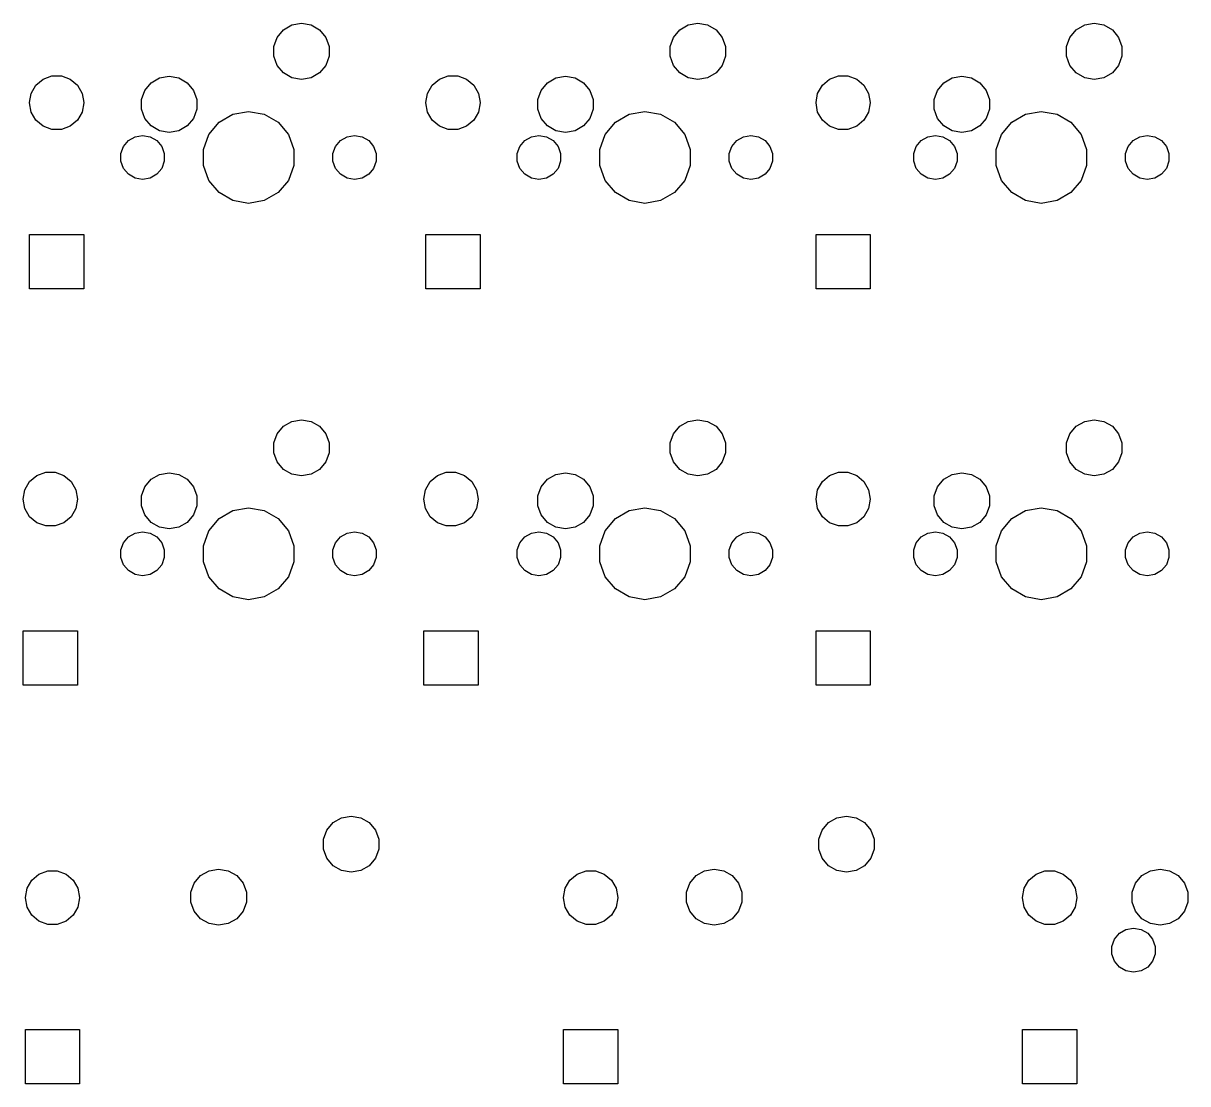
# Model space of a CAD drawing. Extents: x 39 to 151, y -132 to -22.
# Drawn here: x 39.2 to 95, y -132.4 to -81.6 of the extents above; entities that cross this region are included whole.
import ezdxf

# ---------------------------------------------------------------- set-up
doc = ezdxf.new("R2010")
doc.units = 0
doc.header["$MEASUREMENT"] = 0
doc.layers.add('BLACK', color=7, linetype='CONTINUOUS')

msp = doc.modelspace()

# ---------------------------------------------------------------- linework, layer by layer
at = {"layer": 'Black'}
for p, q in [((51.3725, -82.2459), (51.6734, -81.8873)), ((51.6734, -81.8873), (52.0789, -81.6532)), ((52.0789, -81.6532), (52.54, -81.5719)), ((52.54, -81.5719), (53.0011, -81.6532)), ((53.0011, -81.6532), (53.4066, -81.8873)), ((53.4066, -81.8873), (53.7075, -82.2459)), ((70.3725, -82.2459), (70.6734, -81.8873)), ((70.6734, -81.8873), (71.0789, -81.6532)), ((71.0789, -81.6532), (71.54, -81.5719)), ((71.54, -81.5719), (72.0011, -81.6532)), ((72.0011, -81.6532), (72.4066, -81.8873)), ((72.4066, -81.8873), (72.7075, -82.2459)), ((89.3725, -82.2459), (89.6734, -81.8873)), ((89.6734, -81.8873), (90.0789, -81.6532)), ((90.0789, -81.6532), (90.54, -81.5719)), ((90.54, -81.5719), (91.0011, -81.6532)), ((91.0011, -81.6532), (91.4066, -81.8873)), ((91.4066, -81.8873), (91.7075, -82.2459)), ((51.2124, -82.6859), (51.3725, -82.2459)), ((53.7075, -82.2459), (53.8676, -82.6859)), ((70.2124, -82.6859), (70.3725, -82.2459)), ((72.7075, -82.2459), (72.8676, -82.6859)), ((89.2124, -82.6859), (89.3725, -82.2459)), ((91.7075, -82.2459), (91.8676, -82.6859)), ((51.2124, -83.1541), (51.2124, -82.6859)), ((51.3725, -83.5941), (51.2124, -83.1541)), ((53.8676, -83.1541), (53.7075, -83.5941)), ((53.8676, -82.6859), (53.8676, -83.1541)), ((70.2124, -83.1541), (70.2124, -82.6859)), ((70.3725, -83.5941), (70.2124, -83.1541)), ((72.8676, -83.1541), (72.7075, -83.5941)), ((72.8676, -82.6859), (72.8676, -83.1541)), ((89.2124, -83.1541), (89.2124, -82.6859)), ((89.3725, -83.5941), (89.2124, -83.1541)), ((91.8676, -83.1541), (91.7075, -83.5941)), ((91.8676, -82.6859), (91.8676, -83.1541)), ((51.6734, -83.9527), (51.3725, -83.5941)), ((53.7075, -83.5941), (53.4066, -83.9527)), ((70.6734, -83.9527), (70.3725, -83.5941)), ((72.7075, -83.5941), (72.4066, -83.9527)), ((89.6734, -83.9527), (89.3725, -83.5941)), ((91.7075, -83.5941), (91.4066, -83.9527)), ((39.8041, -84.5394), (40.15, -84.2492)), ((40.15, -84.2492), (40.5743, -84.0948)), ((40.5743, -84.0948), (41.0257, -84.0948)), ((41.0257, -84.0948), (41.45, -84.2492)), ((41.45, -84.2492), (41.7959, -84.5394)), ((45.3234, -84.4273), (45.7289, -84.1932)), ((45.7289, -84.1932), (46.19, -84.1119)), ((46.19, -84.1119), (46.6511, -84.1932)), ((46.6511, -84.1932), (47.0566, -84.4273)), ((52.0789, -84.1868), (51.6734, -83.9527)), ((52.54, -84.2681), (52.0789, -84.1868)), ((53.0011, -84.1868), (52.54, -84.2681)), ((53.4066, -83.9527), (53.0011, -84.1868)), ((58.8041, -84.5394), (59.15, -84.2492)), ((59.15, -84.2492), (59.5743, -84.0948)), ((59.5743, -84.0948), (60.0257, -84.0948)), ((60.0257, -84.0948), (60.45, -84.2492)), ((60.45, -84.2492), (60.7959, -84.5394)), ((64.3234, -84.4273), (64.7289, -84.1932)), ((64.7289, -84.1932), (65.19, -84.1119)), ((65.19, -84.1119), (65.6511, -84.1932)), ((65.6511, -84.1932), (66.0566, -84.4273)), ((71.0789, -84.1868), (70.6734, -83.9527)), ((71.54, -84.2681), (71.0789, -84.1868)), ((72.0011, -84.1868), (71.54, -84.2681)), ((72.4066, -83.9527), (72.0011, -84.1868)), ((77.5041, -84.5394), (77.85, -84.2492)), ((77.85, -84.2492), (78.2743, -84.0948)), ((78.2743, -84.0948), (78.7257, -84.0948)), ((78.7257, -84.0948), (79.15, -84.2492)), ((79.15, -84.2492), (79.4959, -84.5394)), ((83.3234, -84.4273), (83.7289, -84.1932)), ((83.7289, -84.1932), (84.19, -84.1119)), ((84.19, -84.1119), (84.6511, -84.1932)), ((84.6511, -84.1932), (85.0566, -84.4273)), ((90.0789, -84.1868), (89.6734, -83.9527)), ((90.54, -84.2681), (90.0789, -84.1868)), ((91.0011, -84.1868), (90.54, -84.2681)), ((91.4066, -83.9527), (91.0011, -84.1868)), ((39.5784, -84.9304), (39.8041, -84.5394)), ((41.7959, -84.5394), (42.0216, -84.9304)), ((44.8624, -85.2259), (45.0225, -84.7859)), ((45.0225, -84.7859), (45.3234, -84.4273)), ((47.0566, -84.4273), (47.3575, -84.7859)), ((47.3575, -84.7859), (47.5176, -85.2259)), ((58.5784, -84.9304), (58.8041, -84.5394)), ((60.7959, -84.5394), (61.0216, -84.9304)), ((63.8624, -85.2259), (64.0225, -84.7859)), ((64.0225, -84.7859), (64.3234, -84.4273)), ((66.0566, -84.4273), (66.3575, -84.7859)), ((66.3575, -84.7859), (66.5176, -85.2259)), ((77.2784, -84.9304), (77.5041, -84.5394)), ((79.4959, -84.5394), (79.7216, -84.9304)), ((82.8624, -85.2259), (83.0225, -84.7859)), ((83.0225, -84.7859), (83.3234, -84.4273)), ((85.0566, -84.4273), (85.3575, -84.7859)), ((85.3575, -84.7859), (85.5176, -85.2259)), ((39.5, -85.375), (39.5784, -84.9304)), ((39.5, -85.385), (39.5, -85.375)), ((39.5784, -85.8296), (39.5, -85.385)), ((42.0216, -84.9304), (42.1, -85.375)), ((42.1, -85.385), (42.0216, -85.8296)), ((42.1, -85.375), (42.1, -85.385)), ((44.8624, -85.6941), (44.8624, -85.2259)), ((47.5176, -85.2259), (47.5176, -85.6941)), ((58.5, -85.375), (58.5784, -84.9304)), ((58.5, -85.385), (58.5, -85.375)), ((58.5784, -85.8296), (58.5, -85.385)), ((61.0216, -84.9304), (61.1, -85.375)), ((61.1, -85.385), (61.0216, -85.8296)), ((61.1, -85.375), (61.1, -85.385)), ((63.8624, -85.6941), (63.8624, -85.2259)), ((66.5176, -85.2259), (66.5176, -85.6941)), ((77.2, -85.375), (77.2784, -84.9304)), ((77.2, -85.385), (77.2, -85.375)), ((77.2784, -85.8296), (77.2, -85.385)), ((79.7216, -84.9304), (79.8, -85.375)), ((79.8, -85.385), (79.7216, -85.8296)), ((79.8, -85.375), (79.8, -85.385)), ((82.8624, -85.6941), (82.8624, -85.2259)), ((85.5176, -85.2259), (85.5176, -85.6941)), ((39.8041, -86.2206), (39.5784, -85.8296)), ((42.0216, -85.8296), (41.7959, -86.2206)), ((45.0225, -86.1341), (44.8624, -85.6941)), ((47.5176, -85.6941), (47.3575, -86.1341)), ((48.5844, -86.313), (49.2468, -85.9305)), ((49.2468, -85.9305), (50, -85.7977)), ((50, -85.7977), (50.7532, -85.9305)), ((50.7532, -85.9305), (51.4156, -86.313)), ((58.8041, -86.2206), (58.5784, -85.8296)), ((61.0216, -85.8296), (60.7959, -86.2206)), ((64.0225, -86.1341), (63.8624, -85.6941)), ((66.5176, -85.6941), (66.3575, -86.1341)), ((67.5844, -86.313), (68.2468, -85.9305)), ((68.2468, -85.9305), (69, -85.7977)), ((69, -85.7977), (69.7532, -85.9305)), ((69.7532, -85.9305), (70.4156, -86.313)), ((77.5041, -86.2206), (77.2784, -85.8296)), ((79.7216, -85.8296), (79.4959, -86.2206)), ((83.0225, -86.1341), (82.8624, -85.6941)), ((85.5176, -85.6941), (85.3575, -86.1341)), ((86.5844, -86.313), (87.2468, -85.9305)), ((87.2468, -85.9305), (88, -85.7977)), ((88, -85.7977), (88.7532, -85.9305)), ((88.7532, -85.9305), (89.4156, -86.313)), ((40.15, -86.5108), (39.8041, -86.2206)), ((40.5743, -86.6652), (40.15, -86.5108)), ((41.45, -86.5108), (41.0257, -86.6652)), ((41.7959, -86.2206), (41.45, -86.5108)), ((45.3234, -86.4927), (45.0225, -86.1341)), ((45.7289, -86.7268), (45.3234, -86.4927)), ((47.0566, -86.4927), (46.6511, -86.7268)), ((47.3575, -86.1341), (47.0566, -86.4927)), ((48.0928, -86.8989), (48.5844, -86.313)), ((51.4156, -86.313), (51.9072, -86.8989)), ((59.15, -86.5108), (58.8041, -86.2206)), ((59.5743, -86.6652), (59.15, -86.5108)), ((60.45, -86.5108), (60.0257, -86.6652)), ((60.7959, -86.2206), (60.45, -86.5108)), ((64.3234, -86.4927), (64.0225, -86.1341)), ((64.7289, -86.7268), (64.3234, -86.4927)), ((66.0566, -86.4927), (65.6511, -86.7268)), ((66.3575, -86.1341), (66.0566, -86.4927)), ((67.0928, -86.8989), (67.5844, -86.313)), ((70.4156, -86.313), (70.9072, -86.8989)), ((77.85, -86.5108), (77.5041, -86.2206)), ((78.2743, -86.6652), (77.85, -86.5108)), ((79.15, -86.5108), (78.7257, -86.6652)), ((79.4959, -86.2206), (79.15, -86.5108)), ((83.3234, -86.4927), (83.0225, -86.1341)), ((83.7289, -86.7268), (83.3234, -86.4927)), ((85.0566, -86.4927), (84.6511, -86.7268)), ((85.3575, -86.1341), (85.0566, -86.4927)), ((86.0928, -86.8989), (86.5844, -86.313)), ((89.4156, -86.313), (89.9072, -86.8989)), ((41.0257, -86.6652), (40.5743, -86.6652)), ((44.2419, -87.1919), (44.5592, -87.0087)), ((44.5592, -87.0087), (44.92, -86.9451)), ((44.92, -86.9451), (45.2808, -87.0087)), ((45.2808, -87.0087), (45.5981, -87.1919)), ((46.19, -86.8081), (45.7289, -86.7268)), ((46.6511, -86.7268), (46.19, -86.8081)), ((47.8312, -87.6176), (48.0928, -86.8989)), ((51.9072, -86.8989), (52.1688, -87.6176)), ((54.4019, -87.1919), (54.7192, -87.0087)), ((54.7192, -87.0087), (55.08, -86.9451)), ((55.08, -86.9451), (55.4408, -87.0087)), ((55.4408, -87.0087), (55.7581, -87.1919)), ((60.0257, -86.6652), (59.5743, -86.6652)), ((63.2419, -87.1919), (63.5592, -87.0087)), ((63.5592, -87.0087), (63.92, -86.9451)), ((63.92, -86.9451), (64.2808, -87.0087)), ((64.2808, -87.0087), (64.5981, -87.1919)), ((65.19, -86.8081), (64.7289, -86.7268)), ((65.6511, -86.7268), (65.19, -86.8081)), ((66.8312, -87.6176), (67.0928, -86.8989)), ((70.9072, -86.8989), (71.1688, -87.6176)), ((73.4019, -87.1919), (73.7192, -87.0087)), ((73.7192, -87.0087), (74.08, -86.9451)), ((74.08, -86.9451), (74.4408, -87.0087)), ((74.4408, -87.0087), (74.7581, -87.1919)), ((78.7257, -86.6652), (78.2743, -86.6652)), ((82.2419, -87.1919), (82.5592, -87.0087)), ((82.5592, -87.0087), (82.92, -86.9451)), ((82.92, -86.9451), (83.2808, -87.0087)), ((83.2808, -87.0087), (83.5981, -87.1919)), ((84.19, -86.8081), (83.7289, -86.7268)), ((84.6511, -86.7268), (84.19, -86.8081)), ((85.8312, -87.6176), (86.0928, -86.8989)), ((89.9072, -86.8989), (90.1688, -87.6176)), ((92.4019, -87.1919), (92.7192, -87.0087)), ((92.7192, -87.0087), (93.08, -86.9451)), ((93.08, -86.9451), (93.4408, -87.0087)), ((93.4408, -87.0087), (93.7581, -87.1919)), ((43.8811, -87.8168), (44.0064, -87.4725)), ((44.0064, -87.4725), (44.2419, -87.1919)), ((45.5981, -87.1919), (45.8336, -87.4725)), ((45.8336, -87.4725), (45.9589, -87.8168)), ((47.8312, -88.3824), (47.8312, -87.6176)), ((52.1688, -87.6176), (52.1688, -88.3824)), ((54.0411, -87.8168), (54.1664, -87.4725)), ((54.1664, -87.4725), (54.4019, -87.1919)), ((55.7581, -87.1919), (55.9936, -87.4725)), ((55.9936, -87.4725), (56.1189, -87.8168)), ((62.8811, -87.8168), (63.0064, -87.4725)), ((63.0064, -87.4725), (63.2419, -87.1919)), ((64.5981, -87.1919), (64.8336, -87.4725)), ((64.8336, -87.4725), (64.9589, -87.8168)), ((66.8312, -88.3824), (66.8312, -87.6176)), ((71.1688, -87.6176), (71.1688, -88.3824)), ((73.0411, -87.8168), (73.1664, -87.4725)), ((73.1664, -87.4725), (73.4019, -87.1919)), ((74.7581, -87.1919), (74.9936, -87.4725)), ((74.9936, -87.4725), (75.1189, -87.8168)), ((81.8811, -87.8168), (82.0064, -87.4725)), ((82.0064, -87.4725), (82.2419, -87.1919)), ((83.5981, -87.1919), (83.8336, -87.4725)), ((83.8336, -87.4725), (83.9589, -87.8168)), ((85.8312, -88.3824), (85.8312, -87.6176)), ((90.1688, -87.6176), (90.1688, -88.3824)), ((92.0411, -87.8168), (92.1664, -87.4725)), ((92.1664, -87.4725), (92.4019, -87.1919)), ((93.7581, -87.1919), (93.9936, -87.4725)), ((93.9936, -87.4725), (94.1189, -87.8168)), ((43.8811, -88.1832), (43.8811, -87.8168)), ((44.0064, -88.5275), (43.8811, -88.1832)), ((45.9589, -88.1832), (45.8336, -88.5275)), ((45.9589, -87.8168), (45.9589, -88.1832)), ((54.0411, -88.1832), (54.0411, -87.8168)), ((54.1664, -88.5275), (54.0411, -88.1832)), ((56.1189, -88.1832), (55.9936, -88.5275)), ((56.1189, -87.8168), (56.1189, -88.1832)), ((62.8811, -88.1832), (62.8811, -87.8168)), ((63.0064, -88.5275), (62.8811, -88.1832)), ((64.9589, -88.1832), (64.8336, -88.5275)), ((64.9589, -87.8168), (64.9589, -88.1832)), ((73.0411, -88.1832), (73.0411, -87.8168)), ((73.1664, -88.5275), (73.0411, -88.1832)), ((75.1189, -88.1832), (74.9936, -88.5275)), ((75.1189, -87.8168), (75.1189, -88.1832)), ((81.8811, -88.1832), (81.8811, -87.8168)), ((82.0064, -88.5275), (81.8811, -88.1832)), ((83.9589, -88.1832), (83.8336, -88.5275)), ((83.9589, -87.8168), (83.9589, -88.1832)), ((92.0411, -88.1832), (92.0411, -87.8168)), ((92.1664, -88.5275), (92.0411, -88.1832)), ((94.1189, -88.1832), (93.9936, -88.5275)), ((94.1189, -87.8168), (94.1189, -88.1832)), ((44.2419, -88.8081), (44.0064, -88.5275)), ((45.8336, -88.5275), (45.5981, -88.8081)), ((48.0928, -89.1011), (47.8312, -88.3824)), ((52.1688, -88.3824), (51.9072, -89.1011)), ((54.4019, -88.8081), (54.1664, -88.5275)), ((55.9936, -88.5275), (55.7581, -88.8081)), ((63.2419, -88.8081), (63.0064, -88.5275)), ((64.8336, -88.5275), (64.5981, -88.8081)), ((67.0928, -89.1011), (66.8312, -88.3824)), ((71.1688, -88.3824), (70.9072, -89.1011)), ((73.4019, -88.8081), (73.1664, -88.5275)), ((74.9936, -88.5275), (74.7581, -88.8081)), ((82.2419, -88.8081), (82.0064, -88.5275)), ((83.8336, -88.5275), (83.5981, -88.8081)), ((86.0928, -89.1011), (85.8312, -88.3824)), ((90.1688, -88.3824), (89.9072, -89.1011)), ((92.4019, -88.8081), (92.1664, -88.5275)), ((93.9936, -88.5275), (93.7581, -88.8081)), ((44.5592, -88.9913), (44.2419, -88.8081)), ((44.92, -89.0549), (44.5592, -88.9913)), ((45.2808, -88.9913), (44.92, -89.0549)), ((45.5981, -88.8081), (45.2808, -88.9913)), ((48.5844, -89.687), (48.0928, -89.1011)), ((51.9072, -89.1011), (51.4156, -89.687)), ((54.7192, -88.9913), (54.4019, -88.8081)), ((55.08, -89.0549), (54.7192, -88.9913)), ((55.4408, -88.9913), (55.08, -89.0549)), ((55.7581, -88.8081), (55.4408, -88.9913)), ((63.5592, -88.9913), (63.2419, -88.8081)), ((63.92, -89.0549), (63.5592, -88.9913)), ((64.2808, -88.9913), (63.92, -89.0549)), ((64.5981, -88.8081), (64.2808, -88.9913)), ((67.5844, -89.687), (67.0928, -89.1011)), ((70.9072, -89.1011), (70.4156, -89.687)), ((73.7192, -88.9913), (73.4019, -88.8081)), ((74.08, -89.0549), (73.7192, -88.9913)), ((74.4408, -88.9913), (74.08, -89.0549)), ((74.7581, -88.8081), (74.4408, -88.9913)), ((82.5592, -88.9913), (82.2419, -88.8081)), ((82.92, -89.0549), (82.5592, -88.9913)), ((83.2808, -88.9913), (82.92, -89.0549)), ((83.5981, -88.8081), (83.2808, -88.9913)), ((86.5844, -89.687), (86.0928, -89.1011)), ((89.9072, -89.1011), (89.4156, -89.687)), ((92.7192, -88.9913), (92.4019, -88.8081)), ((93.08, -89.0549), (92.7192, -88.9913)), ((93.4408, -88.9913), (93.08, -89.0549)), ((93.7581, -88.8081), (93.4408, -88.9913)), ((49.2468, -90.0695), (48.5844, -89.687)), ((51.4156, -89.687), (50.7532, -90.0695)), ((68.2468, -90.0695), (67.5844, -89.687)), ((70.4156, -89.687), (69.7532, -90.0695)), ((87.2468, -90.0695), (86.5844, -89.687)), ((89.4156, -89.687), (88.7532, -90.0695)), ((50, -90.2023), (49.2468, -90.0695)), ((50.7532, -90.0695), (50, -90.2023)), ((69, -90.2023), (68.2468, -90.0695)), ((69.7532, -90.0695), (69, -90.2023)), ((88, -90.2023), (87.2468, -90.0695)), ((88.7532, -90.0695), (88, -90.2023)), ((39.5, -94.3), (39.5, -91.7)), ((39.5, -91.7), (42.1, -91.7)), ((42.1, -91.7), (42.1, -94.3)), ((58.5, -94.3), (58.5, -91.7)), ((58.5, -91.7), (61.1, -91.7)), ((61.1, -91.7), (61.1, -94.3)), ((77.2, -94.3), (77.2, -91.7)), ((77.2, -91.7), (79.8, -91.7)), ((79.8, -91.7), (79.8, -94.3)), ((42.1, -94.3), (39.5, -94.3)), ((61.1, -94.3), (58.5, -94.3)), ((79.8, -94.3), (77.2, -94.3)), ((51.3725, -101.246), (51.6734, -100.887)), ((51.6734, -100.887), (52.0789, -100.653)), ((52.0789, -100.653), (52.54, -100.572)), ((52.54, -100.572), (53.0011, -100.653)), ((53.0011, -100.653), (53.4066, -100.887)), ((53.4066, -100.887), (53.7075, -101.246)), ((70.3725, -101.246), (70.6734, -100.887)), ((70.6734, -100.887), (71.0789, -100.653)), ((71.0789, -100.653), (71.54, -100.572)), ((71.54, -100.572), (72.0011, -100.653)), ((72.0011, -100.653), (72.4066, -100.887)), ((72.4066, -100.887), (72.7075, -101.246)), ((89.3725, -101.246), (89.6734, -100.887)), ((89.6734, -100.887), (90.0789, -100.653)), ((90.0789, -100.653), (90.54, -100.572)), ((90.54, -100.572), (91.0011, -100.653)), ((91.0011, -100.653), (91.4066, -100.887)), ((91.4066, -100.887), (91.7075, -101.246)), ((51.2124, -101.686), (51.3725, -101.246)), ((53.7075, -101.246), (53.8676, -101.686)), ((70.2124, -101.686), (70.3725, -101.246)), ((72.7075, -101.246), (72.8676, -101.686)), ((89.2124, -101.686), (89.3725, -101.246)), ((91.7075, -101.246), (91.8676, -101.686)), ((51.2124, -102.154), (51.2124, -101.686)), ((53.8676, -101.686), (53.8676, -102.154)), ((70.2124, -102.154), (70.2124, -101.686)), ((72.8676, -101.686), (72.8676, -102.154)), ((89.2124, -102.154), (89.2124, -101.686)), ((91.8676, -101.686), (91.8676, -102.154)), ((51.3725, -102.594), (51.2124, -102.154)), ((51.6734, -102.953), (51.3725, -102.594)), ((53.7075, -102.594), (53.4066, -102.953)), ((53.8676, -102.154), (53.7075, -102.594)), ((70.3725, -102.594), (70.2124, -102.154)), ((70.6734, -102.953), (70.3725, -102.594)), ((72.7075, -102.594), (72.4066, -102.953)), ((72.8676, -102.154), (72.7075, -102.594)), ((89.3725, -102.594), (89.2124, -102.154)), ((89.6734, -102.953), (89.3725, -102.594)), ((91.7075, -102.594), (91.4066, -102.953)), ((91.8676, -102.154), (91.7075, -102.594)), ((39.5041, -103.539), (39.85, -103.249)), ((39.85, -103.249), (40.2743, -103.095)), ((40.2743, -103.095), (40.7257, -103.095)), ((40.7257, -103.095), (41.15, -103.249)), ((41.15, -103.249), (41.4959, -103.539)), ((45.3234, -103.427), (45.7289, -103.193)), ((45.7289, -103.193), (46.19, -103.112)), ((46.19, -103.112), (46.6511, -103.193)), ((46.6511, -103.193), (47.0566, -103.427)), ((52.0789, -103.187), (51.6734, -102.953)), ((52.54, -103.268), (52.0789, -103.187)), ((53.0011, -103.187), (52.54, -103.268)), ((53.4066, -102.953), (53.0011, -103.187)), ((58.7041, -103.539), (59.05, -103.249)), ((59.05, -103.249), (59.4743, -103.095)), ((59.4743, -103.095), (59.9257, -103.095)), ((59.9257, -103.095), (60.35, -103.249)), ((60.35, -103.249), (60.6959, -103.539)), ((64.3234, -103.427), (64.7289, -103.193)), ((64.7289, -103.193), (65.19, -103.112)), ((65.19, -103.112), (65.6511, -103.193)), ((65.6511, -103.193), (66.0566, -103.427)), ((71.0789, -103.187), (70.6734, -102.953)), ((71.54, -103.268), (71.0789, -103.187)), ((72.0011, -103.187), (71.54, -103.268)), ((72.4066, -102.953), (72.0011, -103.187)), ((77.5041, -103.539), (77.85, -103.249)), ((77.85, -103.249), (78.2743, -103.095)), ((78.2743, -103.095), (78.7257, -103.095)), ((78.7257, -103.095), (79.15, -103.249)), ((79.15, -103.249), (79.4959, -103.539)), ((83.3234, -103.427), (83.7289, -103.193)), ((83.7289, -103.193), (84.19, -103.112)), ((84.19, -103.112), (84.6511, -103.193)), ((84.6511, -103.193), (85.0566, -103.427)), ((90.0789, -103.187), (89.6734, -102.953)), ((90.54, -103.268), (90.0789, -103.187)), ((91.0011, -103.187), (90.54, -103.268)), ((91.4066, -102.953), (91.0011, -103.187)), ((39.2784, -103.93), (39.5041, -103.539)), ((41.4959, -103.539), (41.7216, -103.93)), ((44.8624, -104.226), (45.0225, -103.786)), ((45.0225, -103.786), (45.3234, -103.427)), ((47.0566, -103.427), (47.3575, -103.786)), ((47.3575, -103.786), (47.5176, -104.226)), ((58.4784, -103.93), (58.7041, -103.539)), ((60.6959, -103.539), (60.9216, -103.93)), ((63.8624, -104.226), (64.0225, -103.786)), ((64.0225, -103.786), (64.3234, -103.427)), ((66.0566, -103.427), (66.3575, -103.786)), ((66.3575, -103.786), (66.5176, -104.226)), ((77.2784, -103.93), (77.5041, -103.539)), ((79.4959, -103.539), (79.7216, -103.93)), ((82.8624, -104.226), (83.0225, -103.786)), ((83.0225, -103.786), (83.3234, -103.427)), ((85.0566, -103.427), (85.3575, -103.786)), ((85.3575, -103.786), (85.5176, -104.226)), ((39.2, -104.375), (39.2784, -103.93)), ((39.2, -104.385), (39.2, -104.375)), ((41.7216, -103.93), (41.8, -104.375)), ((41.8, -104.375), (41.8, -104.385)), ((44.8624, -104.694), (44.8624, -104.226)), ((47.5176, -104.226), (47.5176, -104.694)), ((58.4, -104.375), (58.4784, -103.93)), ((58.4, -104.385), (58.4, -104.375)), ((60.9216, -103.93), (61, -104.375)), ((61, -104.375), (61, -104.385)), ((63.8624, -104.694), (63.8624, -104.226)), ((66.5176, -104.226), (66.5176, -104.694)), ((77.2, -104.375), (77.2784, -103.93)), ((77.2, -104.385), (77.2, -104.375)), ((79.7216, -103.93), (79.8, -104.375)), ((79.8, -104.375), (79.8, -104.385)), ((82.8624, -104.694), (82.8624, -104.226)), ((85.5176, -104.226), (85.5176, -104.694)), ((39.2784, -104.83), (39.2, -104.385)), ((39.5041, -105.221), (39.2784, -104.83)), ((41.7216, -104.83), (41.4959, -105.221)), ((41.8, -104.385), (41.7216, -104.83)), ((45.0225, -105.134), (44.8624, -104.694)), ((47.5176, -104.694), (47.3575, -105.134)), ((48.5844, -105.313), (49.2468, -104.931)), ((49.2468, -104.931), (50, -104.798)), ((50, -104.798), (50.7532, -104.931)), ((50.7532, -104.931), (51.4156, -105.313)), ((58.4784, -104.83), (58.4, -104.385)), ((58.7041, -105.221), (58.4784, -104.83)), ((60.9216, -104.83), (60.6959, -105.221)), ((61, -104.385), (60.9216, -104.83)), ((64.0225, -105.134), (63.8624, -104.694)), ((66.5176, -104.694), (66.3575, -105.134)), ((67.5844, -105.313), (68.2468, -104.931)), ((68.2468, -104.931), (69, -104.798)), ((69, -104.798), (69.7532, -104.931)), ((69.7532, -104.931), (70.4156, -105.313)), ((77.2784, -104.83), (77.2, -104.385)), ((77.5041, -105.221), (77.2784, -104.83)), ((79.7216, -104.83), (79.4959, -105.221)), ((79.8, -104.385), (79.7216, -104.83)), ((83.0225, -105.134), (82.8624, -104.694)), ((85.5176, -104.694), (85.3575, -105.134)), ((86.5844, -105.313), (87.2468, -104.931)), ((87.2468, -104.931), (88, -104.798)), ((88, -104.798), (88.7532, -104.931)), ((88.7532, -104.931), (89.4156, -105.313)), ((39.85, -105.511), (39.5041, -105.221)), ((41.4959, -105.221), (41.15, -105.511)), ((45.3234, -105.493), (45.0225, -105.134)), ((45.7289, -105.727), (45.3234, -105.493)), ((47.0566, -105.493), (46.6511, -105.727)), ((47.3575, -105.134), (47.0566, -105.493)), ((48.0928, -105.899), (48.5844, -105.313)), ((51.4156, -105.313), (51.9072, -105.899)), ((59.05, -105.511), (58.7041, -105.221)), ((60.6959, -105.221), (60.35, -105.511)), ((64.3234, -105.493), (64.0225, -105.134)), ((64.7289, -105.727), (64.3234, -105.493)), ((66.0566, -105.493), (65.6511, -105.727)), ((66.3575, -105.134), (66.0566, -105.493)), ((67.0928, -105.899), (67.5844, -105.313)), ((70.4156, -105.313), (70.9072, -105.899)), ((77.85, -105.511), (77.5041, -105.221)), ((79.4959, -105.221), (79.15, -105.511)), ((83.3234, -105.493), (83.0225, -105.134)), ((83.7289, -105.727), (83.3234, -105.493)), ((85.0566, -105.493), (84.6511, -105.727)), ((85.3575, -105.134), (85.0566, -105.493)), ((86.0928, -105.899), (86.5844, -105.313)), ((89.4156, -105.313), (89.9072, -105.899)), ((40.2743, -105.665), (39.85, -105.511)), ((40.7257, -105.665), (40.2743, -105.665)), ((41.15, -105.511), (40.7257, -105.665)), ((44.2419, -106.192), (44.5592, -106.009)), ((44.5592, -106.009), (44.92, -105.945)), ((44.92, -105.945), (45.2808, -106.009)), ((45.2808, -106.009), (45.5981, -106.192)), ((46.19, -105.808), (45.7289, -105.727)), ((46.6511, -105.727), (46.19, -105.808)), ((47.8312, -106.618), (48.0928, -105.899)), ((51.9072, -105.899), (52.1688, -106.618)), ((54.4019, -106.192), (54.7192, -106.009)), ((54.7192, -106.009), (55.08, -105.945)), ((55.08, -105.945), (55.4408, -106.009)), ((55.4408, -106.009), (55.7581, -106.192)), ((59.4743, -105.665), (59.05, -105.511)), ((59.9257, -105.665), (59.4743, -105.665)), ((60.35, -105.511), (59.9257, -105.665)), ((63.2419, -106.192), (63.5592, -106.009)), ((63.5592, -106.009), (63.92, -105.945)), ((63.92, -105.945), (64.2808, -106.009)), ((64.2808, -106.009), (64.5981, -106.192)), ((65.19, -105.808), (64.7289, -105.727)), ((65.6511, -105.727), (65.19, -105.808)), ((66.8312, -106.618), (67.0928, -105.899)), ((70.9072, -105.899), (71.1688, -106.618)), ((73.4019, -106.192), (73.7192, -106.009)), ((73.7192, -106.009), (74.08, -105.945)), ((74.08, -105.945), (74.4408, -106.009)), ((74.4408, -106.009), (74.7581, -106.192)), ((78.2743, -105.665), (77.85, -105.511)), ((78.7257, -105.665), (78.2743, -105.665)), ((79.15, -105.511), (78.7257, -105.665)), ((82.2419, -106.192), (82.5592, -106.009)), ((82.5592, -106.009), (82.92, -105.945)), ((82.92, -105.945), (83.2808, -106.009)), ((83.2808, -106.009), (83.5981, -106.192)), ((84.19, -105.808), (83.7289, -105.727)), ((84.6511, -105.727), (84.19, -105.808)), ((85.8312, -106.618), (86.0928, -105.899)), ((89.9072, -105.899), (90.1688, -106.618)), ((92.4019, -106.192), (92.7192, -106.009)), ((92.7192, -106.009), (93.08, -105.945)), ((93.08, -105.945), (93.4408, -106.009)), ((93.4408, -106.009), (93.7581, -106.192)), ((43.8811, -106.817), (44.0064, -106.473)), ((44.0064, -106.473), (44.2419, -106.192)), ((45.5981, -106.192), (45.8336, -106.473)), ((45.8336, -106.473), (45.9589, -106.817)), ((54.0411, -106.817), (54.1664, -106.473)), ((54.1664, -106.473), (54.4019, -106.192)), ((55.7581, -106.192), (55.9936, -106.473)), ((55.9936, -106.473), (56.1189, -106.817)), ((62.8811, -106.817), (63.0064, -106.473)), ((63.0064, -106.473), (63.2419, -106.192)), ((64.5981, -106.192), (64.8336, -106.473)), ((64.8336, -106.473), (64.9589, -106.817)), ((73.0411, -106.817), (73.1664, -106.473)), ((73.1664, -106.473), (73.4019, -106.192)), ((74.7581, -106.192), (74.9936, -106.473)), ((74.9936, -106.473), (75.1189, -106.817)), ((81.8811, -106.817), (82.0064, -106.473)), ((82.0064, -106.473), (82.2419, -106.192)), ((83.5981, -106.192), (83.8336, -106.473)), ((83.8336, -106.473), (83.9589, -106.817)), ((92.0411, -106.817), (92.1664, -106.473)), ((92.1664, -106.473), (92.4019, -106.192)), ((93.7581, -106.192), (93.9936, -106.473)), ((93.9936, -106.473), (94.1189, -106.817)), ((43.8811, -107.183), (43.8811, -106.817)), ((45.9589, -106.817), (45.9589, -107.183)), ((47.8312, -107.382), (47.8312, -106.618)), ((52.1688, -106.618), (52.1688, -107.382)), ((54.0411, -107.183), (54.0411, -106.817)), ((56.1189, -106.817), (56.1189, -107.183)), ((62.8811, -107.183), (62.8811, -106.817)), ((64.9589, -106.817), (64.9589, -107.183)), ((66.8312, -107.382), (66.8312, -106.618)), ((71.1688, -106.618), (71.1688, -107.382)), ((73.0411, -107.183), (73.0411, -106.817)), ((75.1189, -106.817), (75.1189, -107.183)), ((81.8811, -107.183), (81.8811, -106.817)), ((83.9589, -106.817), (83.9589, -107.183)), ((85.8312, -107.382), (85.8312, -106.618)), ((90.1688, -106.618), (90.1688, -107.382)), ((92.0411, -107.183), (92.0411, -106.817)), ((94.1189, -106.817), (94.1189, -107.183)), ((44.0064, -107.527), (43.8811, -107.183)), ((44.2419, -107.808), (44.0064, -107.527)), ((45.8336, -107.527), (45.5981, -107.808)), ((45.9589, -107.183), (45.8336, -107.527)), ((48.0928, -108.101), (47.8312, -107.382)), ((52.1688, -107.382), (51.9072, -108.101)), ((54.1664, -107.527), (54.0411, -107.183)), ((54.4019, -107.808), (54.1664, -107.527)), ((55.9936, -107.527), (55.7581, -107.808)), ((56.1189, -107.183), (55.9936, -107.527)), ((63.0064, -107.527), (62.8811, -107.183)), ((63.2419, -107.808), (63.0064, -107.527)), ((64.8336, -107.527), (64.5981, -107.808)), ((64.9589, -107.183), (64.8336, -107.527)), ((67.0928, -108.101), (66.8312, -107.382)), ((71.1688, -107.382), (70.9072, -108.101)), ((73.1664, -107.527), (73.0411, -107.183)), ((73.4019, -107.808), (73.1664, -107.527)), ((74.9936, -107.527), (74.7581, -107.808)), ((75.1189, -107.183), (74.9936, -107.527)), ((82.0064, -107.527), (81.8811, -107.183)), ((82.2419, -107.808), (82.0064, -107.527)), ((83.8336, -107.527), (83.5981, -107.808)), ((83.9589, -107.183), (83.8336, -107.527)), ((86.0928, -108.101), (85.8312, -107.382)), ((90.1688, -107.382), (89.9072, -108.101)), ((92.1664, -107.527), (92.0411, -107.183)), ((92.4019, -107.808), (92.1664, -107.527)), ((93.9936, -107.527), (93.7581, -107.808)), ((94.1189, -107.183), (93.9936, -107.527)), ((44.5592, -107.991), (44.2419, -107.808)), ((44.92, -108.055), (44.5592, -107.991)), ((45.2808, -107.991), (44.92, -108.055)), ((45.5981, -107.808), (45.2808, -107.991)), ((48.5844, -108.687), (48.0928, -108.101)), ((51.9072, -108.101), (51.4156, -108.687)), ((54.7192, -107.991), (54.4019, -107.808)), ((55.08, -108.055), (54.7192, -107.991)), ((55.4408, -107.991), (55.08, -108.055)), ((55.7581, -107.808), (55.4408, -107.991)), ((63.5592, -107.991), (63.2419, -107.808)), ((63.92, -108.055), (63.5592, -107.991)), ((64.2808, -107.991), (63.92, -108.055)), ((64.5981, -107.808), (64.2808, -107.991)), ((67.5844, -108.687), (67.0928, -108.101)), ((70.9072, -108.101), (70.4156, -108.687)), ((73.7192, -107.991), (73.4019, -107.808)), ((74.08, -108.055), (73.7192, -107.991)), ((74.4408, -107.991), (74.08, -108.055)), ((74.7581, -107.808), (74.4408, -107.991)), ((82.5592, -107.991), (82.2419, -107.808)), ((82.92, -108.055), (82.5592, -107.991)), ((83.2808, -107.991), (82.92, -108.055)), ((83.5981, -107.808), (83.2808, -107.991)), ((86.5844, -108.687), (86.0928, -108.101)), ((89.9072, -108.101), (89.4156, -108.687)), ((92.7192, -107.991), (92.4019, -107.808)), ((93.08, -108.055), (92.7192, -107.991)), ((93.4408, -107.991), (93.08, -108.055)), ((93.7581, -107.808), (93.4408, -107.991)), ((49.2468, -109.069), (48.5844, -108.687)), ((51.4156, -108.687), (50.7532, -109.069)), ((68.2468, -109.069), (67.5844, -108.687)), ((70.4156, -108.687), (69.7532, -109.069)), ((87.2468, -109.069), (86.5844, -108.687)), ((89.4156, -108.687), (88.7532, -109.069)), ((50, -109.202), (49.2468, -109.069)), ((50.7532, -109.069), (50, -109.202)), ((69, -109.202), (68.2468, -109.069)), ((69.7532, -109.069), (69, -109.202)), ((88, -109.202), (87.2468, -109.069)), ((88.7532, -109.069), (88, -109.202)), ((39.2, -113.3), (39.2, -110.7)), ((39.2, -110.7), (41.8, -110.7)), ((41.8, -110.7), (41.8, -113.3)), ((58.4, -113.3), (58.4, -110.7)), ((58.4, -110.7), (61, -110.7)), ((61, -110.7), (61, -113.3)), ((77.2, -113.3), (77.2, -110.7)), ((77.2, -110.7), (79.8, -110.7)), ((79.8, -110.7), (79.8, -113.3)), ((41.8, -113.3), (39.2, -113.3)), ((61, -113.3), (58.4, -113.3)), ((79.8, -113.3), (77.2, -113.3)), ((53.7475, -120.246), (54.0484, -119.887)), ((54.0484, -119.887), (54.4539, -119.653)), ((54.4539, -119.653), (54.915, -119.572)), ((54.915, -119.572), (55.3761, -119.653)), ((55.3761, -119.653), (55.7816, -119.887)), ((55.7816, -119.887), (56.0825, -120.246)), ((77.4975, -120.246), (77.7984, -119.887)), ((77.7984, -119.887), (78.2039, -119.653)), ((78.2039, -119.653), (78.665, -119.572)), ((78.665, -119.572), (79.1261, -119.653)), ((79.1261, -119.653), (79.5316, -119.887)), ((79.5316, -119.887), (79.8325, -120.246)), ((53.5874, -120.686), (53.7475, -120.246)), ((56.0825, -120.246), (56.2426, -120.686)), ((77.3374, -120.686), (77.4975, -120.246)), ((79.8325, -120.246), (79.9926, -120.686)), ((53.5874, -121.154), (53.5874, -120.686)), ((56.2426, -120.686), (56.2426, -121.154)), ((77.3374, -121.154), (77.3374, -120.686)), ((79.9926, -120.686), (79.9926, -121.154)), ((53.7475, -121.594), (53.5874, -121.154)), ((54.0484, -121.953), (53.7475, -121.594)), ((56.0825, -121.594), (55.7816, -121.953)), ((56.2426, -121.154), (56.0825, -121.594)), ((77.4975, -121.594), (77.3374, -121.154)), ((77.7984, -121.953), (77.4975, -121.594)), ((79.8325, -121.594), (79.5316, -121.953)), ((79.9926, -121.154), (79.8325, -121.594)), ((39.95, -122.349), (40.3743, -122.195)), ((40.3743, -122.195), (40.8257, -122.195)), ((40.8257, -122.195), (41.25, -122.349)), ((47.6984, -122.427), (48.1039, -122.193)), ((48.1039, -122.193), (48.565, -122.112)), ((48.565, -122.112), (49.0261, -122.193)), ((49.0261, -122.193), (49.4316, -122.427)), ((54.4539, -122.187), (54.0484, -121.953)), ((54.915, -122.268), (54.4539, -122.187)), ((55.3761, -122.187), (54.915, -122.268)), ((55.7816, -121.953), (55.3761, -122.187)), ((65.75, -122.349), (66.1743, -122.195)), ((66.1743, -122.195), (66.6257, -122.195)), ((66.6257, -122.195), (67.05, -122.349)), ((71.4484, -122.427), (71.8539, -122.193)), ((71.8539, -122.193), (72.315, -122.112)), ((72.315, -122.112), (72.7761, -122.193)), ((72.7761, -122.193), (73.1816, -122.427)), ((78.2039, -122.187), (77.7984, -121.953)), ((78.665, -122.268), (78.2039, -122.187)), ((79.1261, -122.187), (78.665, -122.268)), ((79.5316, -121.953), (79.1261, -122.187)), ((87.75, -122.349), (88.1743, -122.195)), ((88.1743, -122.195), (88.6257, -122.195)), ((88.6257, -122.195), (89.05, -122.349)), ((92.8234, -122.427), (93.2289, -122.193)), ((93.2289, -122.193), (93.69, -122.112)), ((93.69, -122.112), (94.1511, -122.193)), ((94.1511, -122.193), (94.5566, -122.427)), ((39.3784, -123.03), (39.6041, -122.639)), ((39.6041, -122.639), (39.95, -122.349)), ((41.25, -122.349), (41.5959, -122.639)), ((41.5959, -122.639), (41.8216, -123.03)), ((47.2374, -123.226), (47.3975, -122.786)), ((47.3975, -122.786), (47.6984, -122.427)), ((49.4316, -122.427), (49.7325, -122.786)), ((49.7325, -122.786), (49.8926, -123.226)), ((65.1784, -123.03), (65.4041, -122.639)), ((65.4041, -122.639), (65.75, -122.349)), ((67.05, -122.349), (67.3959, -122.639)), ((67.3959, -122.639), (67.6216, -123.03)), ((70.9874, -123.226), (71.1475, -122.786)), ((71.1475, -122.786), (71.4484, -122.427)), ((73.1816, -122.427), (73.4825, -122.786)), ((73.4825, -122.786), (73.6426, -123.226)), ((87.1784, -123.03), (87.4041, -122.639)), ((87.4041, -122.639), (87.75, -122.349)), ((89.05, -122.349), (89.3959, -122.639)), ((89.3959, -122.639), (89.6216, -123.03)), ((92.3624, -123.226), (92.5225, -122.786)), ((92.5225, -122.786), (92.8234, -122.427)), ((94.5566, -122.427), (94.8575, -122.786)), ((94.8575, -122.786), (95.0176, -123.226)), ((39.3, -123.475), (39.3784, -123.03)), ((41.8216, -123.03), (41.9, -123.475)), ((47.2374, -123.694), (47.2374, -123.226)), ((49.8926, -123.226), (49.8926, -123.694)), ((65.1, -123.475), (65.1784, -123.03)), ((67.6216, -123.03), (67.7, -123.475)), ((70.9874, -123.694), (70.9874, -123.226)), ((73.6426, -123.226), (73.6426, -123.694)), ((87.1, -123.475), (87.1784, -123.03)), ((89.6216, -123.03), (89.7, -123.475)), ((92.3624, -123.694), (92.3624, -123.226)), ((95.0176, -123.226), (95.0176, -123.694)), ((39.3, -123.485), (39.3, -123.475)), ((39.3784, -123.93), (39.3, -123.485)), ((41.9, -123.485), (41.8216, -123.93)), ((41.9, -123.475), (41.9, -123.485)), ((47.3975, -124.134), (47.2374, -123.694)), ((49.8926, -123.694), (49.7325, -124.134)), ((65.1, -123.485), (65.1, -123.475)), ((65.1784, -123.93), (65.1, -123.485)), ((67.7, -123.485), (67.6216, -123.93)), ((67.7, -123.475), (67.7, -123.485)), ((71.1475, -124.134), (70.9874, -123.694)), ((73.6426, -123.694), (73.4825, -124.134)), ((87.1, -123.485), (87.1, -123.475)), ((87.1784, -123.93), (87.1, -123.485)), ((89.7, -123.485), (89.6216, -123.93)), ((89.7, -123.475), (89.7, -123.485)), ((92.5225, -124.134), (92.3624, -123.694)), ((95.0176, -123.694), (94.8575, -124.134)), ((39.6041, -124.321), (39.3784, -123.93)), ((39.95, -124.611), (39.6041, -124.321)), ((41.5959, -124.321), (41.25, -124.611)), ((41.8216, -123.93), (41.5959, -124.321)), ((47.6984, -124.493), (47.3975, -124.134)), ((49.7325, -124.134), (49.4316, -124.493)), ((65.4041, -124.321), (65.1784, -123.93)), ((65.75, -124.611), (65.4041, -124.321)), ((67.3959, -124.321), (67.05, -124.611)), ((67.6216, -123.93), (67.3959, -124.321)), ((71.4484, -124.493), (71.1475, -124.134)), ((73.4825, -124.134), (73.1816, -124.493)), ((87.4041, -124.321), (87.1784, -123.93)), ((87.75, -124.611), (87.4041, -124.321)), ((89.3959, -124.321), (89.05, -124.611)), ((89.6216, -123.93), (89.3959, -124.321)), ((92.8234, -124.493), (92.5225, -124.134)), ((94.8575, -124.134), (94.5566, -124.493)), ((40.3743, -124.765), (39.95, -124.611)), ((40.8257, -124.765), (40.3743, -124.765)), ((41.25, -124.611), (40.8257, -124.765)), ((48.1039, -124.727), (47.6984, -124.493)), ((48.565, -124.808), (48.1039, -124.727)), ((49.0261, -124.727), (48.565, -124.808)), ((49.4316, -124.493), (49.0261, -124.727)), ((66.1743, -124.765), (65.75, -124.611)), ((66.6257, -124.765), (66.1743, -124.765)), ((67.05, -124.611), (66.6257, -124.765)), ((71.8539, -124.727), (71.4484, -124.493)), ((72.315, -124.808), (71.8539, -124.727)), ((72.7761, -124.727), (72.315, -124.808)), ((73.1816, -124.493), (72.7761, -124.727)), ((88.1743, -124.765), (87.75, -124.611)), ((88.6257, -124.765), (88.1743, -124.765)), ((89.05, -124.611), (88.6257, -124.765)), ((91.7419, -125.192), (92.0592, -125.009)), ((92.0592, -125.009), (92.42, -124.945)), ((92.42, -124.945), (92.7808, -125.009)), ((92.7808, -125.009), (93.0981, -125.192)), ((93.2289, -124.727), (92.8234, -124.493)), ((93.69, -124.808), (93.2289, -124.727)), ((94.1511, -124.727), (93.69, -124.808)), ((94.5566, -124.493), (94.1511, -124.727)), ((91.3811, -125.817), (91.5064, -125.473)), ((91.5064, -125.473), (91.7419, -125.192)), ((93.0981, -125.192), (93.3336, -125.473)), ((93.3336, -125.473), (93.4589, -125.817)), ((91.3811, -126.183), (91.3811, -125.817)), ((93.4589, -125.817), (93.4589, -126.183)), ((91.5064, -126.527), (91.3811, -126.183)), ((91.7419, -126.808), (91.5064, -126.527)), ((93.3336, -126.527), (93.0981, -126.808)), ((93.4589, -126.183), (93.3336, -126.527)), ((92.0592, -126.991), (91.7419, -126.808)), ((92.42, -127.055), (92.0592, -126.991)), ((92.7808, -126.991), (92.42, -127.055)), ((93.0981, -126.808), (92.7808, -126.991)), ((39.3, -132.4), (39.3, -129.8)), ((39.3, -129.8), (41.9, -129.8)), ((41.9, -129.8), (41.9, -132.4)), ((65.1, -132.4), (65.1, -129.8)), ((65.1, -129.8), (67.7, -129.8)), ((67.7, -129.8), (67.7, -132.4)), ((87.1, -132.4), (87.1, -129.8)), ((87.1, -129.8), (89.7, -129.8)), ((89.7, -129.8), (89.7, -132.4)), ((41.9, -132.4), (39.3, -132.4)), ((67.7, -132.4), (65.1, -132.4)), ((89.7, -132.4), (87.1, -132.4))]:
    msp.add_line(p, q, dxfattribs=at)

doc.saveas('drawing.dxf')
